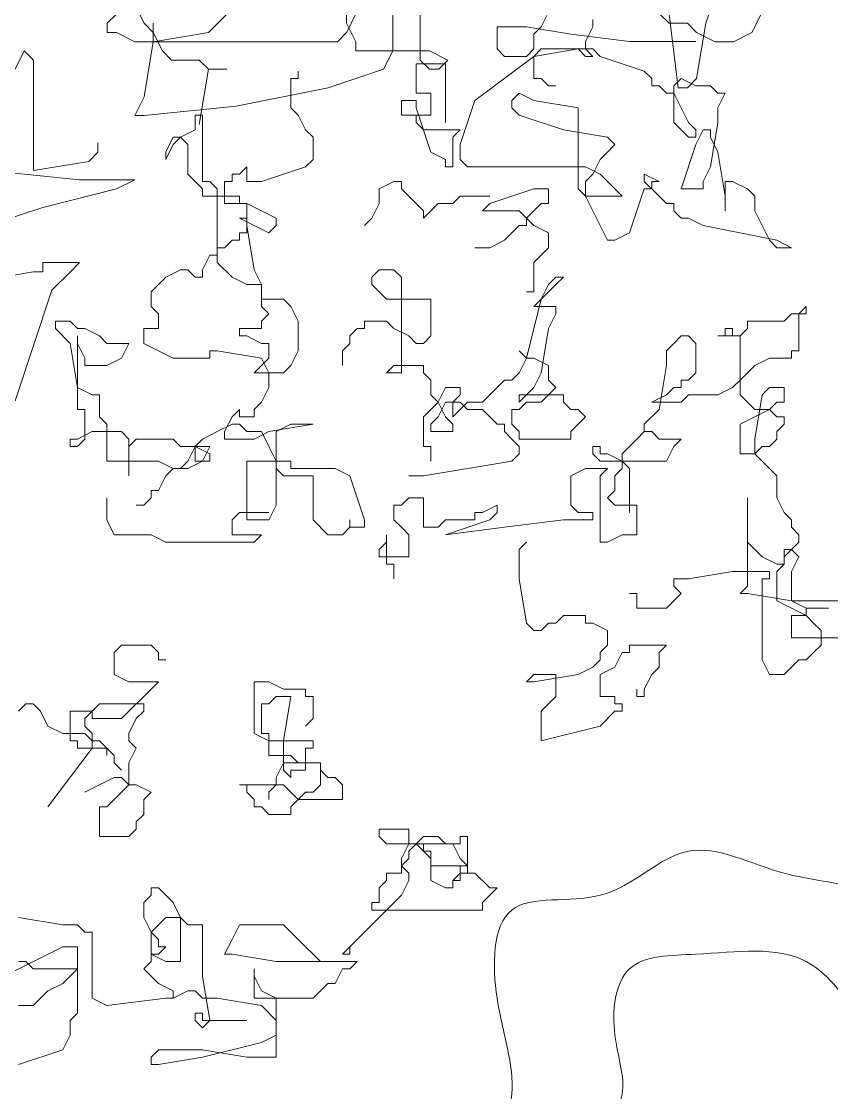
# Model space of a CAD drawing. Extents: x -1568 to -728, y -1287 to -990.
# Drawn here: x -1433.295 to -1431.857, y -1192.522 to -1190.621 of the extents above; entities that cross this region are included whole.
import ezdxf

# ---------------------------------------------------------------- set-up
doc = ezdxf.new("R2010")
doc.units = 0
doc.header["$LTSCALE"] = 5
doc.layers.get('0').update_dxf_attribs({"linetype": 'CONTINUOUS'})

# ---------------------------------------------------------------- blocks, each defined once
blk = doc.blocks.new('tulia')
at = {"color": 3, "lineweight": 0}
for p, q in [((206.8628, 272.0417), (206.8628, 270.9675)), ((204.7129, 271.5046), (204.8323, 271.1466)), ((206.6837, 271.4449), (206.6837, 270.9079)), ((207.1615, 271.1466), (207.1615, 271.2659)), ((208.4753, 271.1466), (208.535, 271.2659)), ((204.5337, 271.0869), (204.474, 271.2062)), ((205.0115, 270.7288), (205.0712, 271.2062)), ((205.1309, 271.2062), (205.0712, 271.1466)), ((205.5655, 271.1708), (205.5655, 271.1231)), ((205.8997, 271.1231), (205.8519, 271.2185)), ((207.1615, 271.0869), (207.1017, 271.2062)), ((207.9378, 271.2062), (207.9976, 271.1466)), ((208.6545, 271.2062), (208.7142, 271.1466)), ((204.6531, 271.0272), (204.5337, 271.0869)), ((204.892, 271.0869), (204.7726, 271.0272)), ((204.8323, 271.1466), (204.892, 270.7885)), ((204.9517, 271.1466), (204.892, 271.0869)), ((205.0712, 271.1466), (204.9517, 271.1466)), ((205.5655, 271.1231), (205.6132, 271.0277)), ((205.7087, 271.0754), (205.9951, 271.1231)), ((205.9474, 271.0754), (205.8997, 271.1231)), ((205.9951, 271.1231), (206.1861, 271.1231)), ((206.1861, 271.1231), (206.1861, 270.98)), ((207.1017, 271.0272), (207.1615, 271.1466)), ((207.2212, 271.0272), (207.1615, 271.0869)), ((207.9976, 271.1466), (208.0573, 271.0869)), ((208.0573, 271.0869), (208.4156, 271.0272)), ((208.4156, 271.0869), (208.3559, 270.9675)), ((208.4156, 271.0869), (208.4753, 271.1466)), ((208.4156, 271.0272), (208.4156, 271.1466)), ((208.4156, 271.1466), (208.4156, 271.0869)), ((208.4156, 271.0272), (208.4156, 271.0869)), ((208.6545, 271.0869), (208.535, 271.0272)), ((208.7142, 271.0869), (208.6545, 271.0869)), ((208.7142, 271.1466), (208.7142, 271.0869)), ((204.7726, 271.0272), (204.6531, 271.0272)), ((204.8971, 271.0277), (205.3268, 271.0277)), ((205.3268, 271.0277), (205.7087, 271.0754)), ((205.6132, 271.0277), (205.6132, 270.98)), ((205.9474, 270.98), (205.9474, 271.0754)), ((207.1017, 270.9675), (207.1017, 271.0272)), ((208.535, 271.0272), (207.2212, 271.0272)), ((208.4753, 270.6691), (208.4156, 271.0272)), ((205.5177, 270.9323), (205.5655, 270.98)), ((205.5655, 270.98), (205.8997, 270.98)), ((205.6132, 270.98), (205.5655, 270.9323)), ((205.6132, 270.9323), (205.661, 270.98)), ((205.661, 270.98), (205.9474, 270.9323)), ((205.8997, 270.98), (205.9474, 270.9323)), ((205.9951, 270.9323), (205.9474, 270.98)), ((206.1861, 270.98), (206.1384, 270.9323)), ((206.5045, 270.9079), (206.624, 270.9675)), ((206.624, 270.9675), (207.1017, 270.9675)), ((206.8628, 270.9675), (206.9226, 270.8482)), ((208.3559, 270.9675), (208.2962, 270.9079)), ((209.192, 270.9079), (209.2517, 270.9675)), ((209.2517, 270.9675), (209.3114, 270.8482)), ((205.2313, 270.8369), (205.5177, 270.9323)), ((205.5655, 270.9323), (205.6132, 270.9323)), ((205.9474, 270.9323), (206.3293, 270.6461)), ((205.9474, 270.9323), (205.9474, 270.7892)), ((206.1384, 270.9323), (205.9951, 270.9323)), ((206.5642, 270.8482), (206.5045, 270.9079)), ((206.5203, 270.503), (206.5203, 270.8846)), ((206.5203, 270.8846), (206.7113, 270.8846)), ((206.6837, 270.9079), (206.624, 270.8482)), ((206.7113, 270.8846), (206.7113, 270.6938)), ((208.117, 270.9079), (208.0573, 270.8482)), ((208.2962, 270.9079), (208.117, 270.9079)), ((209.192, 270.1917), (209.192, 270.9079)), ((205.1835, 270.7892), (205.2313, 270.8369)), ((206.624, 270.8482), (206.5642, 270.8482)), ((206.9226, 270.8482), (207.2809, 270.7288)), ((207.4751, 270.8369), (207.4751, 270.7892)), ((208.0573, 270.8482), (207.9378, 270.8482)), ((207.9378, 270.8482), (208.0573, 270.8482)), ((208.0573, 270.8482), (208.117, 270.4901)), ((204.7539, 270.6938), (204.8016, 270.7415)), ((204.8016, 270.7415), (204.8971, 270.7415)), ((204.892, 270.7885), (204.9517, 270.7288)), ((204.8971, 270.7415), (204.9926, 270.7892)), ((204.9926, 270.7892), (205.0403, 270.7415)), ((205.0403, 270.7415), (205.0403, 270.503)), ((205.0881, 270.6938), (205.1358, 270.7415)), ((205.1358, 270.7415), (205.1835, 270.7415)), ((205.1835, 270.7415), (205.1835, 270.7892)), ((205.8519, 270.7415), (205.8042, 270.7415)), ((205.8997, 270.7892), (205.8519, 270.7415)), ((205.9474, 270.7892), (205.8997, 270.7892)), ((207.4751, 270.7892), (207.5228, 270.7892)), ((207.5228, 270.7892), (207.5228, 270.5984)), ((204.7539, 270.5984), (204.7061, 270.6938)), ((204.7061, 270.6938), (204.7539, 270.6938)), ((204.9517, 270.7288), (205.0115, 270.7288)), ((204.9926, 270.5984), (205.0403, 270.6938)), ((205.0403, 270.6938), (205.0881, 270.6938)), ((205.9474, 270.6461), (206.0429, 270.6938)), ((206.0429, 270.6938), (206.0906, 270.6461)), ((206.7113, 270.6938), (206.6158, 270.6938)), ((206.6158, 270.6938), (206.6158, 270.5507)), ((207.2809, 270.7288), (207.8781, 270.6095)), ((208.535, 270.5498), (208.4753, 270.6691)), ((204.7539, 270.503), (204.7539, 270.5984)), ((204.9448, 270.503), (204.9926, 270.5984)), ((205.661, 270.5984), (205.9474, 270.6461)), ((205.661, 270.0736), (205.661, 270.5984)), ((206.0906, 270.5984), (206.0429, 270.5507)), ((206.0906, 270.6461), (206.0906, 270.5984)), ((206.3293, 270.6461), (206.4248, 270.3598)), ((206.6158, 270.3121), (206.7113, 270.5984)), ((206.7113, 270.5984), (206.7113, 270.6461)), ((206.7113, 270.6461), (206.8067, 270.6461)), ((206.8067, 270.6461), (206.8067, 270.5507)), ((207.5228, 270.5984), (207.4751, 270.5507)), ((207.8781, 270.6095), (208.4753, 270.5498)), ((206.0429, 270.5507), (205.7564, 270.4553)), ((206.6158, 270.5507), (206.7113, 270.5507)), ((206.7113, 270.5507), (206.7113, 270.503)), ((206.8067, 270.5507), (206.7113, 270.5507)), ((206.7113, 270.5507), (206.7113, 270.503)), ((207.4751, 270.5507), (207.4274, 270.4553)), ((208.0957, 270.5507), (208.0957, 270.1213)), ((208.1435, 270.5507), (208.0957, 270.5507)), ((208.1435, 270.4553), (208.1435, 270.5507)), ((208.4753, 270.5498), (208.535, 270.5498)), ((204.8016, 270.2167), (204.7539, 270.503)), ((204.8971, 270.4553), (204.9448, 270.503)), ((205.0403, 270.503), (204.9448, 270.4076)), ((206.7113, 270.503), (206.6635, 270.4553)), ((206.7113, 270.503), (206.6635, 270.4553)), ((204.7539, 270.3121), (204.8016, 270.4076)), ((204.8016, 270.4076), (204.8016, 270.4553)), ((204.8016, 270.4553), (204.8494, 270.4553)), ((204.8494, 270.4553), (204.8971, 270.3598)), ((204.8971, 270.4076), (204.8971, 270.4553)), ((204.9448, 270.4076), (204.8971, 270.4076)), ((205.47, 270.4076), (205.4222, 270.3598)), ((205.7564, 270.4553), (205.47, 270.4076)), ((206.6635, 270.4553), (206.4248, 270.4553)), ((206.4248, 270.4553), (206.4725, 270.4076)), ((206.4725, 270.4076), (206.4725, 270.2167)), ((206.6635, 270.4553), (206.568, 270.4553)), ((207.4274, 270.4553), (207.3796, 270.4076)), ((207.3796, 270.4076), (207.3796, 270.2644)), ((208.239, 270.4076), (208.1435, 270.4553)), ((208.1912, 270.3598), (208.239, 270.4076)), ((208.239, 270.4076), (208.2867, 270.4076)), ((208.2867, 270.3598), (208.239, 270.4076)), ((208.2867, 270.4076), (208.3344, 270.3121)), ((204.8971, 270.3598), (204.9926, 270.0736)), ((205.4222, 270.3598), (205.47, 270.3121)), ((206.4248, 270.3598), (206.4248, 270.2644)), ((208.1912, 270.169), (208.1912, 270.3598)), ((208.3344, 270.2644), (208.2867, 270.3598)), ((208.7739, 270.3708), (208.7739, 270.3111)), ((204.7061, 270.0259), (204.7539, 270.3121)), ((205.47, 270.3121), (205.5177, 270.2644)), ((205.5177, 270.2644), (205.5655, 270.169)), ((206.4248, 270.2644), (206.3771, 270.2167)), ((206.5203, 270.2644), (206.6158, 270.3121)), ((206.5203, 270.2167), (206.5203, 270.2644)), ((207.3796, 270.2644), (207.4274, 270.2167)), ((208.3344, 270.3121), (208.3344, 270.2644)), ((208.7739, 270.3111), (208.8337, 270.2514)), ((208.8337, 270.2514), (209.192, 270.1917)), ((204.8494, 270.1213), (204.8016, 270.2167)), ((205.6132, 270.2167), (205.5177, 270.169)), ((206.3771, 270.2167), (205.6132, 270.2167)), ((206.4725, 270.2167), (206.5203, 270.2167)), ((207.4274, 270.2167), (207.7138, 270.1213)), ((207.8093, 270.1213), (207.8093, 270.2167)), ((207.8093, 270.2167), (207.857, 270.169)), ((209.4906, 270.1917), (208.8934, 270.1321)), ((204.5629, 270.0736), (204.6584, 270.1213)), ((204.6584, 270.1213), (204.7061, 270.1213)), ((204.7061, 270.1213), (204.7061, 269.9305)), ((204.8494, 270.0736), (204.8494, 270.1213)), ((205.1358, 270.1213), (205.2313, 270.169)), ((205.1835, 270.1213), (205.1358, 270.1213)), ((205.2313, 270.1213), (205.1358, 270.0259)), ((205.1835, 270.0736), (205.1835, 270.1213)), ((205.2313, 270.169), (205.2313, 270.1213)), ((205.5177, 270.169), (205.4222, 270.0736)), ((205.5655, 270.169), (205.6132, 270.1213)), ((205.6132, 270.1213), (205.6132, 270.0259)), ((206.8545, 270.1213), (206.8067, 270.1213)), ((206.8067, 270.1213), (206.8067, 270.0736)), ((206.95, 270.0736), (206.8545, 270.1213)), ((207.7138, 270.1213), (207.8093, 270.1213)), ((207.857, 270.169), (207.9048, 270.169)), ((207.9048, 270.169), (207.9048, 270.1213)), ((207.9048, 270.1213), (207.9525, 270.1213)), ((207.9525, 270.1213), (207.9525, 269.9782)), ((208.048, 270.1213), (208.0003, 270.0736)), ((208.0957, 270.1213), (208.048, 270.1213)), ((208.0957, 270.0736), (208.1435, 270.1213)), ((208.1435, 270.1213), (208.1912, 270.169)), ((208.8934, 270.1321), (208.535, 270.1321)), ((208.535, 270.1321), (208.6545, 270.0724)), ((204.5152, 270.0259), (204.5629, 270.0736)), ((204.9926, 270.0736), (204.8494, 270.0736)), ((205.2313, 270.0736), (205.1835, 270.0736)), ((205.3268, 269.7874), (205.2313, 270.0736)), ((205.4222, 270.0736), (205.3745, 270.0259)), ((205.6132, 270.0259), (205.661, 270.0736)), ((205.8519, 270.0736), (205.9474, 270.0736)), ((205.8519, 269.9782), (205.8519, 270.0736)), ((205.9474, 270.0736), (206.2338, 269.9782)), ((206.8067, 270.0736), (206.759, 270.0259)), ((206.95, 269.9782), (206.95, 270.0736)), ((208.0003, 270.0736), (208.0003, 269.6443)), ((208.0957, 270.0259), (208.0957, 270.0736)), ((208.6545, 270.0724), (209.1323, 269.953)), ((204.5152, 269.9305), (204.5152, 270.0259)), ((204.7061, 269.9305), (204.7061, 270.0259)), ((205.0881, 269.9782), (205.0403, 269.9782)), ((205.0403, 269.9782), (205.0403, 269.9305)), ((205.1358, 270.0259), (205.0881, 269.9782)), ((205.3745, 270.0259), (205.6132, 270.0259)), ((205.6132, 270.0259), (205.5655, 269.9305)), ((205.8997, 269.9782), (205.8519, 269.9782)), ((205.9951, 269.8828), (205.8997, 269.9782)), ((206.4248, 270.0259), (206.2338, 270.0259)), ((206.2338, 269.9782), (206.2816, 269.9305)), ((206.4725, 269.9782), (206.4248, 270.0259)), ((206.568, 269.9782), (206.4725, 269.9782)), ((206.6158, 269.9305), (206.568, 269.9782)), ((206.7113, 269.9782), (206.6635, 269.9305)), ((206.759, 270.0259), (206.7113, 269.9782)), ((206.9977, 269.8828), (206.95, 269.9782)), ((207.7138, 269.9305), (207.8093, 269.9782)), ((207.9525, 269.9782), (207.8093, 269.9782)), ((207.8093, 269.9782), (207.8093, 269.7874)), ((207.8093, 269.9782), (207.857, 269.9782)), ((207.857, 269.9782), (207.857, 270.0259)), ((207.857, 270.0259), (208.0957, 270.0259)), ((204.4197, 269.7397), (204.5152, 269.9305)), ((205.0403, 269.9305), (204.9926, 269.8828)), ((205.5655, 269.9305), (205.47, 269.7397)), ((206.0429, 269.9305), (205.9951, 269.8828)), ((206.2816, 269.9305), (206.0429, 269.9305)), ((206.6635, 269.8828), (206.6158, 269.9305)), ((206.6635, 269.9305), (206.6635, 269.8828)), ((207.6183, 269.8828), (207.7138, 269.9305)), ((209.1323, 269.953), (209.4906, 269.8337)), ((204.8494, 269.8351), (204.372, 269.7397)), ((204.9448, 269.8828), (204.8494, 269.8351)), ((204.9926, 269.8828), (204.9448, 269.8828)), ((205.9474, 269.8351), (205.8519, 269.7874)), ((205.9951, 269.8828), (205.9474, 269.8351)), ((205.9951, 269.8351), (205.9951, 269.8828)), ((206.0429, 269.8351), (205.9951, 269.8351)), ((206.1384, 269.7397), (206.0429, 269.8351)), ((207.0454, 269.8351), (206.9977, 269.8828)), ((207.6183, 269.8351), (207.6183, 269.8828)), ((207.6661, 269.7874), (207.6183, 269.8351)), ((207.857, 269.8828), (207.6661, 269.7874)), ((207.7615, 269.5489), (207.8093, 269.8351)), ((207.8093, 269.8351), (207.8093, 269.8828)), ((207.8093, 269.8828), (207.857, 269.8828)), ((205.4222, 269.7397), (205.3268, 269.7874)), ((205.8519, 269.7874), (205.8519, 269.692)), ((207.8093, 269.7874), (207.857, 269.7874)), ((207.857, 269.7874), (207.857, 269.7397)), ((204.372, 269.7397), (204.2765, 269.692)), ((204.372, 269.692), (204.4197, 269.7397)), ((205.47, 269.7397), (205.4222, 269.7397)), ((206.2338, 269.692), (206.1384, 269.7397)), ((207.857, 269.7397), (207.9048, 269.7397)), ((207.9048, 269.7397), (207.9525, 269.692)), ((208.0003, 269.692), (208.0003, 269.7397)), ((208.0003, 269.7397), (208.0003, 269.5966)), ((204.2765, 269.692), (204.372, 269.692)), ((205.8519, 269.692), (205.8997, 269.6443)), ((205.8997, 269.6443), (205.9474, 269.5966)), ((206.3293, 269.692), (206.2338, 269.692)), ((207.9525, 269.692), (208.0003, 269.692)), ((208.0003, 269.6443), (208.048, 269.6443)), ((208.048, 269.6443), (208.0957, 269.5489)), ((205.9474, 269.5966), (205.9474, 269.4057)), ((208.0003, 269.5966), (207.9048, 269.5012)), ((209.1323, 269.595), (208.8934, 269.595)), ((208.8934, 269.595), (208.9531, 269.5353)), ((209.1323, 269.5353), (209.1323, 269.595)), ((205.8042, 269.4535), (205.7564, 269.5012)), ((205.7564, 269.5012), (205.8042, 269.5012)), ((205.8042, 269.5012), (205.8519, 269.4535)), ((206.8067, 269.5012), (206.8545, 269.5489)), ((206.8067, 268.881), (206.8067, 269.5012)), ((206.8545, 269.5489), (206.95, 269.5489)), ((206.95, 269.5489), (206.9977, 269.5012)), ((206.9977, 269.5012), (206.9977, 269.4535)), ((207.7138, 269.4535), (207.7615, 269.5489)), ((207.9048, 269.5012), (207.8093, 269.4535)), ((208.0957, 269.5489), (208.0957, 269.5012)), ((208.0957, 269.5012), (208.1435, 269.5012)), ((208.1435, 269.5012), (208.1912, 269.5489)), ((208.1912, 269.5489), (208.239, 269.5489)), ((208.239, 269.5489), (208.3344, 269.5012)), ((208.3344, 269.5012), (208.3822, 269.4535)), ((208.9531, 269.5353), (209.0725, 269.4159)), ((209.192, 269.5353), (209.1323, 269.5353)), ((209.5503, 269.4756), (209.192, 269.5353)), ((205.8997, 269.358), (205.8042, 269.4535)), ((205.8519, 269.4535), (205.8997, 269.358)), ((206.9977, 269.4535), (206.9022, 269.358)), ((207.8093, 269.4535), (207.7138, 269.4535)), ((207.7138, 269.4535), (207.7138, 269.3103)), ((207.7138, 269.358), (207.7138, 269.4535)), ((208.3822, 269.4535), (208.4299, 269.4057)), ((209.0725, 269.4159), (209.192, 269.0579)), ((205.9474, 269.3103), (205.8997, 269.358)), ((205.8997, 269.358), (205.9951, 268.9764)), ((205.9474, 269.4057), (205.9951, 269.4057)), ((206.9022, 269.358), (206.6158, 269.358)), ((206.6158, 269.358), (206.6158, 269.1195)), ((207.5228, 269.3103), (207.5706, 269.358)), ((207.5706, 269.358), (207.7138, 269.358)), ((208.4299, 269.4057), (208.4299, 269.3103)), ((204.181, 269.2626), (204.181, 269.3103)), ((204.181, 269.3103), (204.2287, 269.2626)), ((205.8042, 269.3103), (205.9474, 269.3103)), ((205.8042, 269.2626), (205.8042, 269.3103)), ((207.4751, 269.2149), (207.5228, 269.3103)), ((207.7138, 269.3103), (207.6661, 269.2626)), ((208.4299, 269.3103), (208.3822, 269.2626)), ((204.2765, 269.2626), (204.181, 269.2626)), ((204.2287, 269.2626), (204.2287, 269.0241)), ((204.3242, 269.2149), (204.2765, 269.2626)), ((204.5629, 269.2149), (204.3242, 269.2149)), ((204.5629, 269.1672), (204.5629, 269.2149)), ((205.8519, 269.1672), (205.8042, 269.2626)), ((206.8545, 269.1672), (206.9022, 269.2149)), ((206.9022, 269.2149), (207.0454, 269.2149)), ((207.0454, 269.2149), (207.0454, 269.1672)), ((207.4751, 269.0241), (207.4751, 269.2149)), ((207.6661, 269.2626), (207.7138, 269.2149)), ((207.7138, 269.2149), (207.7138, 269.1672)), ((208.3822, 269.2626), (208.3822, 269.1672)), ((208.9073, 269.1672), (208.9551, 269.2149)), ((208.9551, 269.2149), (209.0505, 269.2149)), ((209.0505, 269.2149), (209.0505, 269.1672)), ((204.6107, 269.1195), (204.5629, 269.1672)), ((204.6584, 269.1195), (204.6584, 269.1672)), ((204.6584, 269.1672), (204.7061, 269.1672)), ((204.7061, 269.1672), (204.7061, 269.1195)), ((205.8997, 268.881), (205.8519, 269.1672)), ((206.759, 269.1195), (206.8545, 269.1672)), ((207.0454, 269.1672), (207.0932, 269.1672)), ((207.0932, 269.1672), (207.1409, 269.1195)), ((207.7138, 269.1672), (207.857, 269.1672)), ((207.857, 269.1672), (207.857, 269.1195)), ((208.3822, 269.1672), (208.4777, 269.1672)), ((208.4777, 269.1672), (208.4777, 269.0718)), ((208.7641, 269.1195), (208.8596, 269.1672)), ((208.8596, 269.1672), (208.9073, 269.1672)), ((209.0505, 269.1672), (208.9551, 269.0718)), ((204.6107, 268.8333), (204.6107, 269.1195)), ((204.6107, 269.1195), (204.6584, 269.1195)), ((204.7539, 269.1195), (204.6107, 269.1195)), ((204.7061, 269.1195), (204.7539, 269.1195)), ((204.9448, 269.1195), (204.8971, 269.0718)), ((204.8971, 269.0718), (204.8971, 268.881)), ((204.9926, 269.1195), (204.9448, 269.1195)), ((205.0403, 269.0718), (204.9926, 269.1195)), ((205.0881, 269.0241), (205.0403, 269.0718)), ((206.6158, 269.1195), (206.6635, 269.0718)), ((206.6635, 269.0718), (206.7113, 269.0718)), ((206.7113, 269.0718), (206.759, 269.1195)), ((207.1409, 269.1195), (207.1409, 269.0718)), ((207.1409, 269.0718), (207.1887, 269.0241)), ((207.7138, 269.0718), (207.6661, 269.0718)), ((207.6661, 269.0718), (207.6661, 268.9764)), ((207.8093, 269.1195), (207.7138, 269.0718)), ((207.857, 269.1195), (207.8093, 269.1195)), ((208.4777, 269.0718), (208.3822, 269.0241)), ((208.6209, 268.9764), (208.5731, 269.0718)), ((208.5731, 269.0718), (208.7164, 269.0718)), ((208.7164, 269.0718), (208.7641, 269.1195)), ((208.9073, 269.0718), (208.8596, 268.9764)), ((208.9073, 268.6425), (208.9073, 269.1195)), ((208.9073, 269.1195), (208.9073, 269.0718)), ((208.9551, 269.0718), (208.9073, 268.7856)), ((204.2287, 269.0241), (204.2765, 269.0241)), ((204.2765, 269.0241), (204.2765, 268.9764)), ((205.0881, 268.9287), (205.0881, 269.0241)), ((206.0429, 269.0241), (205.9951, 268.9764)), ((207.1887, 269.0241), (207.1887, 268.9287)), ((207.5228, 268.9287), (207.4751, 269.0241)), ((208.0003, 269.0241), (207.7138, 268.9764)), ((208.048, 269.0241), (208.0003, 269.0241)), ((208.048, 268.9764), (208.048, 269.0241)), ((208.3822, 269.0241), (208.2867, 268.9764)), ((209.192, 269.0579), (209.3114, 268.6998)), ((204.2765, 268.9764), (204.4197, 268.9764)), ((204.4197, 268.9764), (204.5152, 268.9287)), ((205.9474, 268.9764), (205.8519, 268.9287)), ((205.9951, 268.9764), (205.9474, 268.9764)), ((205.9951, 268.9764), (206.0429, 268.881)), ((207.6661, 268.9764), (207.7138, 268.9287)), ((207.7138, 268.9764), (207.6661, 268.881)), ((208.2867, 268.9764), (208.048, 268.9764)), ((208.7164, 268.9287), (208.6209, 268.9764)), ((208.8596, 268.9764), (208.8596, 268.9287)), ((204.5152, 268.9287), (204.5629, 268.881)), ((204.5629, 268.881), (204.6107, 268.8333)), ((204.8971, 268.881), (204.9448, 268.8333)), ((205.1358, 268.6425), (205.0881, 268.9287)), ((205.8519, 268.9287), (205.8519, 268.8333)), ((205.9474, 268.7856), (205.8997, 268.881)), ((206.0429, 268.881), (206.0906, 268.8333)), ((206.6158, 268.8333), (206.6635, 268.881)), ((206.6635, 268.881), (206.6635, 268.9287)), ((206.6635, 268.9287), (206.8545, 268.9287)), ((206.9022, 268.881), (206.8067, 268.881)), ((206.8545, 268.9287), (206.9022, 268.881)), ((207.5706, 268.881), (207.5228, 268.9287)), ((207.7615, 268.881), (207.5706, 268.881)), ((207.6661, 268.881), (207.6183, 268.881)), ((207.6183, 268.881), (207.6661, 268.881)), ((207.6661, 268.881), (207.6661, 268.7856)), ((207.7138, 268.9287), (207.7615, 268.881)), ((208.8596, 268.9287), (208.7164, 268.9287)), ((204.6584, 268.7856), (204.6107, 268.8333)), ((204.6107, 268.8333), (204.6107, 268.7379)), ((204.9448, 268.8333), (204.9926, 268.8333)), ((204.9926, 268.8333), (204.9926, 268.7856)), ((205.8519, 268.8333), (205.8042, 268.7856)), ((206.0906, 268.8333), (206.1384, 268.8333)), ((206.1384, 268.8333), (206.1861, 268.7856)), ((206.6158, 268.7379), (206.6158, 268.8333)), ((204.3242, 268.6902), (204.3242, 268.7856)), ((204.3242, 268.7856), (204.4197, 268.7856)), ((204.4197, 268.7856), (204.4674, 268.7379)), ((204.4674, 268.7379), (204.5152, 268.4517)), ((204.6107, 268.7379), (204.5629, 268.6902)), ((204.7539, 268.7379), (204.6584, 268.7856)), ((204.9448, 268.7379), (204.7539, 268.7379)), ((204.9926, 268.6902), (204.9448, 268.7379)), ((204.9926, 268.7856), (205.0403, 268.7856)), ((205.0403, 268.7856), (205.0881, 268.7379)), ((205.0881, 268.7379), (205.1835, 268.6902)), ((205.7564, 268.7379), (205.9951, 268.7379)), ((205.7564, 268.6902), (205.7564, 268.7379)), ((205.8042, 268.7856), (205.8519, 268.7379)), ((205.8519, 268.7379), (205.8997, 268.6902)), ((205.9951, 268.7379), (205.9474, 268.7856)), ((205.9951, 268.7379), (206.0429, 268.6902)), ((206.0429, 268.7379), (205.9951, 268.7379)), ((206.0429, 268.6902), (206.0429, 268.7379)), ((206.1861, 268.7856), (206.2338, 268.7379)), ((206.2338, 268.7379), (206.2816, 268.6902)), ((206.4248, 268.7379), (206.4248, 268.7856)), ((206.4248, 268.7856), (206.5203, 268.7856)), ((206.4725, 268.6902), (206.4248, 268.7379)), ((206.5203, 268.7856), (206.568, 268.6902)), ((206.568, 268.6902), (206.6158, 268.7379)), ((207.6661, 268.7856), (207.7138, 268.6902)), ((208.8118, 268.7379), (208.7641, 268.7379)), ((208.7641, 268.7379), (208.7641, 268.5948)), ((208.9073, 268.7856), (208.8118, 268.7379)), ((204.372, 268.6902), (204.3242, 268.6902)), ((204.4197, 268.6425), (204.372, 268.6902)), ((204.5629, 268.6902), (204.5152, 268.6425)), ((205.1835, 268.6902), (204.9926, 268.6902)), ((205.7087, 268.6425), (205.7564, 268.6902)), ((205.8997, 268.6902), (205.9951, 268.6902)), ((205.9951, 268.6902), (206.0429, 268.6425)), ((206.2816, 268.6902), (206.3771, 268.6902)), ((206.3771, 268.6425), (206.4248, 268.6902)), ((206.3771, 268.6902), (206.4725, 268.5948)), ((206.4248, 268.6902), (206.5203, 268.6902)), ((206.4725, 268.5948), (206.4725, 268.6902)), ((206.5203, 268.6902), (206.568, 268.5948)), ((206.5203, 268.5948), (206.568, 268.6902)), ((206.568, 268.6902), (206.6158, 268.6425)), ((207.7138, 268.6902), (207.7615, 268.6425)), ((204.372, 268.5948), (204.3242, 268.5948)), ((204.3242, 268.5948), (204.3242, 268.5471)), ((204.4197, 268.6425), (204.372, 268.5948)), ((204.5152, 268.6425), (204.4197, 268.6425)), ((204.5152, 268.5948), (204.4197, 268.6425)), ((204.6107, 268.5471), (204.5152, 268.5948)), ((205.2313, 268.5471), (205.1358, 268.6425)), ((205.6132, 268.5948), (205.661, 268.6425)), ((205.7087, 268.4994), (205.6132, 268.5948)), ((205.661, 268.6425), (205.7087, 268.6425)), ((206.0429, 268.6425), (206.0906, 268.6425)), ((206.0906, 268.6425), (206.0906, 268.5471)), ((206.1861, 268.5471), (206.2338, 268.5948)), ((206.2338, 268.5948), (206.2816, 268.6425)), ((206.2816, 268.6425), (206.3771, 268.6425)), ((206.4725, 268.5471), (206.5203, 268.5948)), ((206.568, 268.5948), (206.6158, 268.5471)), ((206.6158, 268.6425), (206.6635, 268.5948)), ((206.6635, 268.5948), (206.6635, 268.4039)), ((207.7615, 268.6425), (207.7615, 268.5948)), ((207.7615, 268.5948), (207.857, 268.5948)), ((207.857, 268.5948), (207.857, 268.6425)), ((207.857, 268.6425), (207.9048, 268.5948)), ((207.9048, 268.5948), (207.9525, 268.4994)), ((208.7641, 268.5948), (208.7164, 268.5471)), ((208.8596, 268.4517), (208.8596, 268.6425)), ((208.8596, 268.6425), (208.9073, 268.6425)), ((204.3242, 268.5471), (204.372, 268.4994)), ((204.6107, 268.3562), (204.6107, 268.5471)), ((205.2313, 268.5471), (205.2313, 268.4994)), ((205.2313, 268.4994), (205.2313, 268.5471)), ((206.0906, 268.5471), (206.0429, 268.4994)), ((206.1384, 268.4994), (206.1384, 268.5471)), ((206.1384, 268.5471), (206.1861, 268.5471)), ((206.4725, 268.4994), (206.4725, 268.5471)), ((206.6158, 268.5471), (206.6158, 268.4994)), ((207.6661, 268.4994), (207.3796, 268.5471)), ((207.3796, 268.5471), (207.5228, 268.5471)), ((207.5228, 268.5471), (207.6183, 268.4994)), ((207.8093, 268.4994), (207.857, 268.5471)), ((207.857, 268.5471), (207.9048, 268.5471)), ((207.9048, 268.5471), (208.0003, 268.4994)), ((208.7164, 268.5471), (208.7164, 268.3085)), ((204.372, 268.4994), (204.372, 268.4517)), ((204.372, 268.4517), (204.4197, 268.4039)), ((204.5152, 268.4517), (204.5152, 268.3562)), ((205.0403, 268.4039), (204.9926, 268.4517)), ((204.9926, 268.4517), (205.1358, 268.4517)), ((205.1358, 268.4517), (205.1835, 268.4994)), ((205.1835, 268.4994), (205.2313, 268.4994)), ((205.2313, 268.4994), (205.279, 268.4517)), ((205.279, 268.4517), (205.3268, 268.4039)), ((205.7087, 268.4517), (205.7087, 268.4994)), ((206.0429, 268.4517), (205.7087, 268.4517)), ((206.0429, 268.4994), (206.0429, 268.4517)), ((206.0429, 268.4039), (206.0906, 268.4517)), ((206.0906, 268.4517), (206.1384, 268.4994)), ((206.6158, 268.4994), (206.4725, 268.4994)), ((207.6183, 268.4994), (207.6183, 268.2608)), ((207.7615, 268.4517), (207.6661, 268.4994)), ((207.6661, 268.4039), (207.7138, 268.4994)), ((207.7138, 268.4994), (207.8093, 268.4994)), ((207.9525, 268.4517), (207.7615, 268.4517)), ((207.9525, 268.4994), (207.9525, 268.4517)), ((208.0003, 268.4994), (208.0957, 268.4517)), ((208.0957, 268.4517), (208.1435, 268.4039)), ((208.239, 268.4039), (208.2867, 268.4517)), ((208.2867, 268.4517), (208.5254, 268.4517)), ((208.5254, 268.4517), (208.5731, 268.4039)), ((208.5731, 268.4517), (208.6209, 268.4994)), ((208.5731, 268.2131), (208.5731, 268.4517)), ((208.6209, 268.4994), (208.8118, 268.4994)), ((208.8118, 268.4994), (208.9073, 268.4517)), ((208.9073, 268.4039), (208.8596, 268.4517)), ((208.9073, 268.4517), (208.9551, 268.4517)), ((208.9551, 268.4517), (208.9551, 268.4039)), ((204.4197, 268.4039), (204.4674, 268.4039)), ((204.4674, 268.4039), (204.5152, 268.3562)), ((205.0881, 268.3085), (205.0403, 268.4039)), ((205.3268, 268.4039), (205.3745, 268.3562)), ((205.5177, 268.3562), (205.5177, 268.4039)), ((205.5177, 268.4039), (205.5655, 268.4039)), ((205.5655, 268.4039), (205.5655, 268.3562)), ((206.0429, 268.3562), (206.0429, 268.4039)), ((206.6635, 268.4039), (206.6158, 268.4039)), ((206.6158, 268.4039), (206.6158, 268.3085)), ((207.6183, 268.3085), (207.6661, 268.4039)), ((208.048, 268.3562), (208.1435, 268.4039)), ((208.0957, 268.3085), (208.048, 268.4039)), ((208.048, 268.4039), (208.1435, 268.4039)), ((208.1435, 268.4039), (208.1435, 268.3085)), ((208.1435, 268.4039), (208.239, 268.4039)), ((208.1435, 268.4039), (208.1912, 268.3085)), ((208.5731, 268.4039), (208.5731, 268.2131)), ((208.9551, 268.4039), (208.9073, 268.4039)), ((204.5152, 268.3562), (204.4197, 268.2608)), ((204.5152, 268.3562), (204.6107, 268.3562)), ((205.5177, 268.3085), (205.0881, 268.3085)), ((205.3268, 268.2608), (205.3745, 268.3085)), ((205.3745, 268.3085), (205.47, 268.3562)), ((205.3745, 268.3562), (205.3745, 268.2608)), ((205.47, 268.3562), (205.5177, 268.3562)), ((205.5655, 268.3562), (205.5177, 268.3085)), ((206.0906, 268.3085), (206.0429, 268.3562)), ((206.6635, 268.2131), (206.0906, 268.3085)), ((207.5228, 268.2608), (207.5228, 268.3085)), ((207.5228, 268.3085), (207.8093, 268.3085)), ((207.6183, 268.0223), (207.6183, 268.3085)), ((207.8093, 268.3085), (207.8093, 267.9269)), ((208.048, 268.3085), (208.048, 268.3562)), ((208.1435, 268.3085), (208.048, 268.3085)), ((208.1912, 268.2608), (208.0957, 268.3085)), ((208.1912, 268.3085), (208.239, 268.2608)), ((208.3822, 268.3085), (208.2867, 268.2608)), ((208.7164, 268.3085), (208.3822, 268.3085)), ((204.4197, 268.2608), (204.372, 268.2131)), ((205.3268, 267.9746), (205.3268, 268.2608)), ((205.3745, 268.2608), (205.4222, 268.2131)), ((205.5177, 268.2131), (205.47, 268.2608)), ((205.47, 268.2608), (205.6132, 268.2608)), ((205.6132, 268.2608), (205.7087, 268.2131)), ((207.1409, 268.2131), (207.2364, 268.2608)), ((207.2364, 268.2608), (207.5228, 268.2608)), ((207.6183, 268.2608), (207.5706, 268.2131)), ((208.2867, 268.2608), (208.1912, 268.2608)), ((208.239, 268.2608), (208.2867, 268.2608)), ((208.2867, 268.2608), (208.3344, 268.2131)), ((204.372, 268.2131), (204.372, 268.07)), ((205.4222, 268.2131), (205.4222, 268.1177)), ((205.5177, 267.7838), (205.5177, 268.2131)), ((205.7087, 268.2131), (205.7087, 268.0223)), ((206.759, 268.2131), (206.6635, 268.2131)), ((207.0454, 267.9269), (207.1409, 268.2131)), ((207.5706, 268.2131), (207.3796, 268.2131)), ((207.3796, 268.2131), (207.3796, 267.9269)), ((208.3344, 268.2131), (208.3822, 268.1177)), ((205.4222, 268.1177), (205.47, 268.07)), ((208.3822, 268.1177), (208.4299, 268.1177)), ((208.4299, 268.1177), (208.4299, 268.07)), ((204.372, 268.07), (204.3242, 267.9746)), ((204.5629, 267.7838), (204.5629, 268.07)), ((204.5629, 268.07), (204.5629, 267.4976)), ((205.47, 268.07), (205.4222, 268.0223)), ((206.6635, 267.8792), (206.6635, 268.07)), ((206.6635, 268.07), (206.759, 268.07)), ((206.759, 268.07), (206.8067, 268.0223)), ((208.4299, 268.07), (208.4777, 268.0223)), ((208.7164, 267.9269), (208.7164, 268.07)), ((204.3242, 267.9746), (204.2765, 267.9269)), ((205.4222, 268.0223), (205.279, 268.0223)), ((205.279, 268.0223), (205.279, 267.8315)), ((205.661, 267.9746), (205.5655, 267.9746)), ((205.5655, 267.9746), (205.5655, 267.9269)), ((205.7087, 268.0223), (205.661, 267.9746)), ((206.1861, 267.9746), (206.1861, 268.0223)), ((206.1861, 268.0223), (206.2816, 267.9746)), ((206.2338, 267.9269), (206.1861, 267.9746)), ((206.2816, 267.9746), (206.3293, 267.9746)), ((206.3293, 267.9746), (206.3293, 267.9269)), ((206.8067, 268.0223), (206.8545, 268.0223)), ((206.8545, 268.0223), (206.8545, 267.9269)), ((207.6661, 267.9269), (207.6183, 268.0223)), ((207.6661, 267.9746), (207.857, 267.9746)), ((207.857, 267.9746), (207.9048, 267.9269)), ((208.4777, 268.0223), (208.5254, 268.0223)), ((204.2765, 267.9269), (204.2765, 267.8792)), ((205.5655, 267.9269), (205.7564, 267.9269)), ((205.7564, 267.9269), (206.1384, 267.8792)), ((206.5203, 267.8315), (206.2338, 267.9269)), ((206.3293, 267.9269), (206.5203, 267.9269)), ((206.5203, 267.9269), (206.568, 267.8792)), ((206.8545, 267.9269), (206.8067, 267.8792)), ((207.0454, 267.8792), (207.0454, 267.9269)), ((207.1409, 267.8792), (207.1409, 267.9269)), ((207.1409, 267.9269), (207.1409, 267.8792)), ((207.3796, 267.9269), (207.2841, 267.8315)), ((207.8093, 267.9269), (207.6661, 267.9269)), ((207.9048, 267.9269), (207.9048, 267.8315)), ((208.6686, 267.8315), (208.7164, 267.9269)), ((204.2765, 267.8792), (204.2287, 267.8315)), ((204.2287, 267.8315), (204.2287, 267.7838)), ((205.279, 267.8315), (205.3745, 267.8315)), ((205.3745, 267.8315), (205.47, 267.7838)), ((206.1384, 267.8792), (206.5203, 267.8315)), ((206.568, 267.8792), (206.6635, 267.8792)), ((206.8067, 267.8792), (206.759, 267.8315)), ((206.759, 267.8315), (206.759, 267.6884)), ((206.9022, 267.6884), (206.9022, 267.8315)), ((206.9022, 267.8315), (206.9022, 267.7838)), ((207.1409, 267.8792), (207.0454, 267.8792)), ((207.1887, 267.8315), (207.1409, 267.8792)), ((207.2841, 267.8315), (207.1887, 267.8315)), ((207.9048, 267.8315), (207.7138, 267.8315)), ((207.7138, 267.8315), (207.7615, 267.7838)), ((208.3344, 267.7838), (208.4299, 267.8315)), ((208.4299, 267.8315), (208.6686, 267.8315)), ((204.2287, 267.7838), (204.2765, 267.7361)), ((204.4674, 267.6884), (204.5629, 267.7838)), ((205.47, 267.7838), (205.5177, 267.7838)), ((206.0429, 267.7361), (205.9951, 267.7838)), ((206.9022, 267.7838), (206.95, 267.7361)), ((207.7615, 267.7838), (208.3344, 267.7838)), ((204.2287, 267.6884), (204.2765, 267.7361)), ((204.2765, 267.593), (204.2287, 267.6884)), ((204.2765, 267.7361), (204.3242, 267.6884)), ((204.2765, 267.7361), (204.3242, 267.7361)), ((204.3242, 267.7361), (204.3242, 267.6407)), ((204.3242, 267.6884), (204.3242, 267.6407)), ((204.372, 267.6407), (204.4674, 267.6884)), ((206.0429, 267.5453), (206.0429, 267.7361)), ((206.759, 267.6884), (206.9022, 267.6884)), ((206.95, 267.6884), (206.9022, 267.6884)), ((206.9022, 267.6884), (206.9022, 267.6407)), ((206.95, 267.7361), (206.95, 267.6884)), ((204.3242, 267.6407), (204.372, 267.6407)), ((204.3242, 267.6407), (204.372, 267.593)), ((206.9022, 267.6407), (206.8545, 267.6407)), ((206.8545, 267.6407), (206.8545, 267.5453)), ((204.2765, 267.4021), (204.2765, 267.593)), ((204.372, 267.593), (204.372, 267.4021)), ((204.4197, 267.5453), (204.4197, 267.593)), ((204.4197, 267.593), (204.6584, 267.593)), ((204.4674, 267.5453), (204.4197, 267.5453)), ((204.4674, 267.0205), (204.4674, 267.5453)), ((204.6584, 267.593), (204.9448, 267.5453)), ((204.9448, 267.5453), (205.0403, 267.5453)), ((205.0403, 267.5453), (205.0403, 267.4976)), ((205.9951, 267.259), (206.0429, 267.5453)), ((204.5629, 267.4976), (204.6107, 267.4498)), ((205.0403, 267.4976), (204.9926, 267.4498)), ((203.8945, 267.4021), (204.2765, 267.4021)), ((204.2765, 267.4021), (204.181, 267.3544)), ((204.5629, 267.4498), (204.2765, 267.4021)), ((204.372, 267.4021), (204.2765, 267.3544)), ((204.6107, 267.4498), (204.5629, 267.4498)), ((204.9926, 267.4498), (205.0403, 267.4021)), ((205.0403, 267.4021), (205.0881, 267.3544)), ((205.279, 267.3544), (205.279, 267.4498)), ((205.279, 267.4498), (205.3268, 267.4498)), ((204.181, 267.3544), (204.0378, 267.3544)), ((204.0378, 267.3544), (204.181, 267.3544)), ((204.181, 267.3544), (204.181, 267.3067)), ((204.2765, 267.3544), (204.181, 267.3067)), ((205.0881, 267.3544), (205.279, 267.3544)), ((204.181, 267.3067), (204.1332, 267.259)), ((204.181, 267.3067), (204.2765, 267.3067)), ((204.2765, 267.3067), (204.2765, 267.1636)), ((205.6132, 267.259), (205.6132, 267.3067)), ((205.6132, 267.3067), (205.7564, 267.3067)), ((205.7564, 267.3067), (205.8042, 267.259)), ((204.1332, 267.259), (204.0855, 267.2113)), ((204.0855, 267.2113), (204.0855, 267.1159)), ((205.47, 267.2113), (205.5655, 267.259)), ((205.47, 267.1159), (205.47, 267.2113)), ((205.5655, 267.259), (205.6132, 267.259)), ((205.8042, 267.259), (205.8519, 267.259)), ((205.8519, 267.259), (205.8997, 267.2113)), ((205.8997, 267.2113), (205.9474, 267.2113)), ((205.9474, 267.2113), (205.9951, 267.259)), ((204.2765, 267.1636), (203.8468, 267.1636)), ((204.0855, 267.1159), (204.1332, 267.0682)), ((204.1332, 267.0682), (204.181, 267.0205)), ((205.1358, 267.0682), (205.0881, 267.1159)), ((205.0881, 267.1159), (205.3268, 267.1159)), ((205.1358, 266.9728), (205.1358, 267.0682)), ((205.3268, 267.1159), (205.3268, 267.0682)), ((205.3268, 267.0682), (205.3745, 267.0682)), ((205.3745, 267.0682), (205.4222, 266.9728)), ((205.5177, 267.0682), (205.47, 267.1159)), ((205.5177, 267.0205), (205.5177, 267.0682)), ((208.3822, 267.0682), (208.4299, 267.1159)), ((208.3822, 267.0205), (208.3822, 267.0682)), ((208.4299, 267.1159), (208.6209, 267.1159)), ((208.6209, 267.1159), (208.6686, 267.0682)), ((208.6686, 267.0682), (208.6686, 266.9251)), ((204.181, 267.0205), (204.2287, 267.0205)), ((204.2287, 267.0205), (204.2765, 266.9728)), ((204.4197, 266.9251), (204.4674, 267.0205)), ((205.5655, 266.9728), (205.5177, 267.0205)), ((208.3344, 267.0205), (208.3822, 267.0205)), ((204.2765, 266.9728), (204.3242, 266.9251)), ((204.3242, 266.9251), (204.4197, 266.9251)), ((205.1835, 266.9251), (205.1358, 266.9728)), ((205.2313, 266.8297), (205.1835, 266.9251)), ((205.4222, 266.9728), (205.5177, 266.9251)), ((205.5177, 266.9251), (205.5177, 266.782)), ((205.661, 266.9251), (205.5655, 266.9728)), ((205.9474, 266.8774), (205.661, 266.9251)), ((205.8042, 266.9251), (205.9474, 266.9251)), ((205.8042, 266.782), (205.8042, 266.9251)), ((205.9474, 266.9251), (205.9951, 266.8774)), ((208.6686, 266.9251), (208.5731, 266.8774)), ((205.9951, 266.8774), (205.9474, 266.8774)), ((207.5706, 266.8297), (207.6661, 266.8774)), ((207.6661, 266.8774), (207.7615, 266.8774)), ((207.7615, 266.8774), (207.7615, 266.5435)), ((208.5731, 266.8774), (208.3822, 266.8774)), ((208.3822, 266.8774), (208.4777, 266.782)), ((205.2313, 266.782), (205.2313, 266.8297)), ((205.279, 266.782), (205.2313, 266.782)), ((205.279, 266.8297), (205.279, 266.782)), ((205.5177, 266.782), (205.4222, 266.782)), ((205.4222, 266.782), (205.4222, 266.7343)), ((205.8519, 266.7343), (205.8042, 266.782)), ((207.3796, 266.6389), (207.3796, 266.782)), ((207.3796, 266.782), (207.4274, 266.782)), ((207.4274, 266.782), (207.4274, 266.8297)), ((207.4274, 266.8297), (207.5706, 266.8297)), ((207.5706, 266.4958), (207.5228, 266.782)), ((207.5228, 266.782), (207.6183, 266.782)), ((207.6183, 266.782), (207.6661, 266.7343)), ((208.4777, 266.782), (208.5731, 266.6866)), ((205.4222, 266.7343), (205.3745, 266.7343)), ((205.3745, 266.7343), (205.3745, 266.6866)), ((205.8997, 266.6866), (205.8519, 266.7343)), ((207.6661, 266.7343), (207.7138, 266.7343)), ((207.7138, 266.7343), (207.7138, 266.5435)), ((208.4777, 266.6866), (208.4777, 266.7343)), ((208.4777, 266.7343), (208.7641, 266.7343)), ((208.7641, 266.7343), (208.8118, 266.6866)), ((209.1938, 266.7343), (209.146, 266.6866)), ((209.2415, 266.7343), (209.1938, 266.7343)), ((209.2893, 266.6866), (209.2415, 266.7343)), ((205.3745, 266.6866), (205.4222, 266.6866)), ((205.4222, 266.6866), (205.5177, 266.5912)), ((205.8997, 266.4958), (205.8997, 266.6866)), ((207.4274, 266.5912), (207.3796, 266.6389)), ((208.5254, 266.6389), (208.4777, 266.6866)), ((208.5731, 266.5435), (208.5254, 266.6389)), ((208.5731, 266.6866), (208.6209, 266.6389)), ((208.6209, 266.6389), (208.8118, 266.6389)), ((208.8118, 266.6389), (208.8118, 266.6866)), ((208.8118, 266.6866), (208.9551, 266.6866)), ((208.8118, 266.6866), (208.8596, 266.6389)), ((208.8596, 266.6389), (208.8596, 266.5912)), ((208.9551, 266.6866), (208.9551, 266.4958)), ((209.146, 266.6866), (209.0983, 266.5912)), ((205.5177, 266.5912), (205.8997, 266.4958)), ((208.8596, 266.5912), (208.8118, 266.5435)), ((209.0983, 266.5912), (209.0028, 266.5435)), ((207.7615, 266.5435), (207.6661, 266.4958)), ((207.7138, 266.5435), (207.6661, 266.5435)), ((207.6661, 266.5435), (207.6661, 266.4003)), ((208.5731, 266.4958), (208.5731, 266.5435)), ((208.8118, 266.5435), (208.8118, 266.4958)), ((208.8596, 266.5435), (208.8118, 266.4958)), ((209.0028, 266.5435), (208.8596, 266.5435)), ((207.6661, 266.4958), (207.3796, 266.4958)), ((207.3796, 266.4958), (207.3796, 266.448)), ((207.3796, 266.448), (207.4274, 266.448)), ((207.4274, 266.448), (207.4274, 266.3049)), ((207.5706, 266.3049), (207.5706, 266.4958)), ((208.5254, 266.448), (208.5731, 266.4958)), ((208.5731, 266.3526), (208.5254, 266.448)), ((208.7164, 266.448), (208.6686, 266.4003)), ((208.7641, 266.4958), (208.7164, 266.448)), ((208.9073, 266.448), (208.7164, 266.448)), ((208.7164, 266.448), (208.7164, 266.4003)), ((208.8118, 266.4958), (208.7641, 266.4958)), ((208.8118, 266.4958), (208.8118, 266.448)), ((208.8118, 266.448), (209.0983, 266.0664)), ((208.9551, 266.4958), (208.9073, 266.4958)), ((208.9073, 266.4958), (208.9073, 266.448)), ((207.5228, 266.4003), (207.4751, 266.3526)), ((207.6661, 266.4003), (207.5228, 266.4003)), ((208.6686, 266.4003), (208.6686, 266.3526)), ((207.2841, 266.2572), (207.3319, 266.3049)), ((207.4751, 266.3526), (207.3319, 266.3526)), ((207.3319, 266.3526), (207.3319, 266.2095)), ((207.3319, 266.3049), (207.3319, 266.3526)), ((207.3319, 266.3526), (207.5706, 266.3526)), ((207.4274, 266.3049), (207.5228, 266.3049)), ((207.5228, 266.3049), (207.5228, 266.2572)), ((207.5228, 266.2572), (207.5706, 266.3049)), ((207.5706, 266.3526), (207.6183, 266.2572)), ((208.5731, 266.2095), (208.5731, 266.3526)), ((208.6686, 266.3526), (208.6209, 266.3049)), ((207.1887, 266.2095), (207.2364, 266.2572)), ((207.2364, 266.2572), (207.2841, 266.2572)), ((207.6183, 266.2572), (207.6183, 266.2095)), ((208.6209, 266.2572), (208.5731, 266.2095)), ((208.6686, 266.2572), (208.6209, 266.2572)), ((208.7641, 266.2095), (208.6686, 266.2572)), ((207.1887, 266.1141), (207.1887, 266.2095)), ((207.3319, 266.2095), (207.3796, 266.1618)), ((207.3796, 266.1618), (207.4274, 266.1618)), ((207.4274, 266.1618), (207.5228, 266.0664)), ((207.5706, 266.2095), (207.4751, 266.1141)), ((207.857, 266.2095), (207.5706, 266.2095)), ((207.6183, 266.2095), (207.6661, 266.1618)), ((207.6661, 266.1618), (207.6661, 266.1141)), ((207.7615, 266.1141), (207.8093, 266.1618)), ((207.8093, 266.1618), (207.8093, 266.2095)), ((207.8093, 266.2095), (207.857, 266.2095)), ((208.5254, 266.2095), (208.4299, 266.1618)), ((208.4299, 266.1618), (208.4777, 266.1141)), ((208.5731, 266.2095), (208.5254, 266.2095)), ((208.6209, 266.1618), (208.5731, 266.2095)), ((208.7164, 266.0664), (208.6209, 266.1618)), ((208.8596, 266.1618), (208.7641, 266.2095)), ((207.4751, 266.1141), (207.1887, 266.1141)), ((207.7615, 266.0664), (207.7615, 266.1141)), ((208.4777, 266.1141), (208.4777, 266.0187)), ((207.5228, 266.0664), (207.5228, 266.0187)), ((207.5228, 266.0187), (207.6661, 266.0187)), ((207.6661, 266.0187), (207.7138, 266.0664)), ((207.7138, 266.0664), (207.7615, 266.0664)), ((208.4777, 266.0187), (208.5254, 265.971)), ((208.7641, 266.0664), (208.7164, 266.0664)), ((208.7641, 265.8756), (208.7641, 266.0664)), ((208.5254, 265.971), (208.5254, 265.9233)), ((206.4248, 265.8756), (206.3771, 265.8756)), ((206.3771, 265.8756), (206.3771, 265.6848)), ((206.4248, 265.8279), (206.4248, 265.8756)), ((206.5203, 265.8279), (206.568, 265.8756)), ((206.568, 265.8756), (206.6635, 265.8756)), ((206.6635, 265.8756), (206.7113, 265.8279)), ((206.759, 265.8279), (206.759, 265.9233)), ((206.759, 265.9233), (206.95, 265.9233)), ((206.95, 265.8756), (206.9022, 265.8279)), ((206.95, 265.9233), (206.95, 265.8756)), ((208.5254, 265.9233), (208.5731, 265.8756)), ((208.5731, 265.8756), (208.7641, 265.8756)), ((206.4248, 265.7325), (206.4725, 265.8279)), ((206.9022, 265.8279), (206.4248, 265.8279)), ((206.4725, 265.8279), (206.5203, 265.8279)), ((206.7113, 265.8279), (206.6635, 265.7802)), ((206.6635, 265.7802), (206.6635, 265.8279)), ((206.6635, 265.8279), (206.7113, 265.8279)), ((206.7113, 265.8279), (206.759, 265.7802)), ((206.8067, 265.7325), (206.759, 265.8279)), ((206.6635, 265.7802), (206.6158, 265.7325)), ((206.6158, 265.5894), (206.6158, 265.7802)), ((206.6158, 265.7802), (206.6635, 265.7802)), ((206.759, 265.7802), (206.759, 265.7325)), ((206.3771, 265.6848), (206.4248, 265.7325)), ((206.3771, 265.6371), (206.3771, 265.6848)), ((206.3771, 265.6848), (206.4248, 265.6848)), ((206.6158, 265.6848), (206.4248, 265.6848)), ((206.4248, 265.6848), (206.4248, 265.6371)), ((206.4248, 265.6848), (206.4248, 265.5894)), ((206.6158, 265.7325), (206.6158, 265.6848)), ((206.759, 265.7325), (206.8067, 265.6848)), ((206.8067, 265.6848), (206.759, 265.6371)), ((206.8067, 265.6371), (206.8067, 265.7325)), ((206.3293, 265.6371), (206.2338, 265.5417)), ((206.4248, 265.6371), (206.3293, 265.6371)), ((206.4248, 265.6371), (206.3771, 265.6371)), ((206.4725, 265.5894), (206.4248, 265.6371)), ((206.759, 265.6371), (206.759, 265.5894)), ((206.9022, 265.6371), (206.8067, 265.6371)), ((206.9022, 265.5894), (206.9022, 265.6371)), ((206.2338, 265.5417), (206.1861, 265.5417)), ((206.1861, 265.5417), (206.2338, 265.4939)), ((206.4248, 265.5894), (206.4725, 265.5894)), ((206.4725, 265.5894), (206.4725, 265.5417)), ((206.4725, 265.5417), (206.5203, 265.5417)), ((206.5203, 265.5417), (206.6158, 265.5894)), ((206.759, 265.5894), (206.8067, 265.4939)), ((206.95, 265.5417), (206.9022, 265.5894)), ((206.95, 265.4462), (206.95, 265.5417)), ((208.2867, 265.4462), (208.3822, 265.5417)), ((208.3822, 265.5417), (208.4299, 265.5417)), ((208.4299, 265.5417), (208.4299, 265.4939)), ((206.2338, 265.4939), (206.2816, 265.4462)), ((206.8067, 265.4939), (207.0932, 265.2077)), ((208.4299, 265.4939), (208.4777, 265.4462)), ((206.2816, 265.4462), (206.2816, 265.3985)), ((206.2816, 265.3985), (206.9977, 265.3985)), ((206.9977, 265.4462), (206.95, 265.4462)), ((206.9977, 265.3985), (206.9977, 265.4462)), ((208.239, 265.3508), (208.2867, 265.4462)), ((208.4777, 265.4462), (208.4777, 265.3508)), ((208.1912, 265.3031), (208.239, 265.3508)), ((208.239, 265.3508), (208.3344, 265.3508)), ((208.239, 265.0646), (208.239, 265.3508)), ((208.3344, 265.3508), (208.3822, 265.3031)), ((208.4777, 265.3508), (208.4299, 265.2554)), ((209.0028, 265.3031), (209.2893, 265.3508)), ((207.4751, 265.2077), (207.5228, 265.2554)), ((207.5228, 265.2554), (207.5706, 265.3031)), ((207.5706, 265.3031), (207.857, 265.3031)), ((207.857, 265.3031), (207.9048, 265.2077)), ((208.0957, 264.9692), (208.0957, 265.3031)), ((208.0957, 265.3031), (208.1912, 265.3031)), ((208.3822, 265.3031), (208.4299, 265.2554)), ((208.4299, 265.2554), (208.3822, 265.2077)), ((208.4299, 265.2554), (208.4299, 265.1123)), ((208.8118, 264.8261), (208.8118, 265.2554)), ((208.8118, 265.2554), (208.8596, 265.2554)), ((208.8596, 265.2554), (208.9073, 265.3031)), ((208.9073, 265.3031), (209.0028, 265.3031)), ((207.0932, 265.2077), (207.1887, 265.1123)), ((207.4274, 265.16), (207.4751, 265.2077)), ((207.9048, 265.2077), (207.9525, 265.1123)), ((208.3822, 265.2077), (208.3822, 265.16)), ((207.1409, 265.1123), (207.1409, 265.16)), ((207.1887, 265.1123), (207.1409, 265.1123)), ((207.3319, 265.0646), (207.3796, 265.1123)), ((207.3796, 265.1123), (207.4274, 265.16)), ((207.9048, 265.1123), (207.6183, 265.0646)), ((207.9525, 265.1123), (207.9048, 265.1123)), ((208.3822, 265.16), (208.3344, 265.16)), ((208.3344, 265.16), (208.3822, 265.1123)), ((208.4299, 265.1123), (208.3344, 265.0646)), ((208.3822, 265.1123), (208.4299, 265.1123)), ((208.4299, 265.1123), (208.4299, 265.0646)), ((209.0028, 265.16), (208.9073, 265.16)), ((208.9073, 265.16), (208.9073, 264.7307)), ((209.5757, 264.8738), (209.0028, 265.16)), ((207.6183, 265.0646), (207.0932, 265.0646)), ((207.0932, 265.0646), (207.1409, 265.0169)), ((207.2841, 265.0646), (207.3319, 265.0646)), ((208.3344, 265.0646), (208.239, 265.0646)), ((208.4299, 265.0646), (208.4777, 265.0169)), ((209.2415, 265.0646), (209.1938, 265.0169)), ((209.2893, 265.0646), (209.2415, 265.0646)), ((207.1409, 265.0169), (207.1887, 265.0169)), ((207.1887, 265.0169), (207.2364, 264.9215)), ((207.7615, 264.8261), (207.7615, 265.0169)), ((207.7615, 265.0169), (207.7615, 264.9692)), ((208.4777, 265.0169), (208.3822, 264.9215)), ((209.1938, 265.0169), (208.9073, 265.0169)), ((208.9073, 265.0169), (209.0028, 264.9215)), ((207.2364, 264.9215), (207.2841, 264.9215)), ((207.2841, 264.9215), (207.3319, 264.8738)), ((207.7615, 264.9692), (207.7138, 264.8738)), ((208.048, 264.683), (208.0957, 264.9692)), ((208.3822, 264.9215), (208.2867, 264.8738)), ((209.0028, 264.9215), (209.0983, 264.8738)), ((207.3319, 264.8738), (207.3796, 264.8261)), ((207.7138, 264.8738), (207.6183, 264.8261)), ((208.0957, 264.8261), (208.1435, 264.8738)), ((208.1435, 264.8738), (208.1912, 264.8738)), ((208.1912, 264.8738), (208.2867, 264.8261)), ((208.2867, 264.8738), (208.2867, 264.8261)), ((209.0983, 264.8738), (209.1938, 264.7784)), ((207.3796, 264.8261), (207.7615, 264.8261)), ((207.6183, 264.8261), (207.6183, 264.5876)), ((207.6183, 264.683), (207.7138, 264.7784)), ((207.7138, 264.7784), (208.0003, 264.8261)), ((208.0003, 264.8261), (208.0957, 264.8261)), ((208.2867, 264.8261), (208.3344, 264.8261)), ((208.3344, 264.8261), (208.7164, 264.7784)), ((208.7164, 264.7784), (208.8118, 264.8261)), ((209.1938, 264.7784), (209.2893, 264.7784)), ((208.0957, 264.683), (208.0957, 264.7307)), ((208.0957, 264.7307), (208.1435, 264.7307)), ((208.1435, 264.7307), (208.1435, 264.683)), ((208.9073, 264.7307), (208.9551, 264.683)), ((207.6183, 264.4444), (207.6183, 264.683)), ((207.8093, 264.683), (208.0957, 264.683)), ((208.0957, 264.6353), (208.048, 264.683)), ((208.1435, 264.683), (208.0957, 264.6353)), ((208.9551, 264.683), (208.9551, 264.5876)), ((207.6183, 264.5876), (207.7138, 264.5399)), ((208.9551, 264.5876), (209.0028, 264.4921)), ((207.7138, 264.5399), (208.0957, 264.4444)), ((208.0957, 264.4921), (207.8093, 264.4444)), ((208.3822, 264.4921), (208.0957, 264.4921)), ((208.4299, 264.4444), (208.3822, 264.4921)), ((209.0028, 264.4921), (209.2893, 264.3967)), ((207.8093, 264.4444), (207.6183, 264.4444)), ((208.0957, 264.4444), (208.3822, 264.3967)), ((208.4299, 264.3967), (208.4299, 264.4444)), ((208.3822, 264.3967), (208.4299, 264.3967))]:
    blk.add_line(p, q, dxfattribs=at)
at = {"color": 34, "lineweight": 0}
blk.add_spline([(201.8417, 268.7379), (201.8417, 268.2608), (202.0804, 267.593), (202.5101, 266.9251), (202.5578, 266.1141), (202.5101, 265.6848), (202.9875, 265.3031), (203.2739, 264.9215), (203.5126, 265.3031), (204.3242, 265.6371), (204.9448, 265.7802), (205.5177, 265.4939), (206.0906, 265.3985), (206.1861, 264.8261), (206.0906, 264.2059), (206.3293, 263.6335), (206.6635, 263.2041), (207.3319, 262.7748), (208.0957, 262.4885), (208.3822, 262.4885), (208.2867, 262.3931), (207.9048, 262.3931), (206.95, 262.6794), (206.4725, 262.9656), (206.2338, 262.584), (205.8519, 261.8684), (205.6132, 261.2482), (205.47, 260.7235), (205.6132, 260.151), (205.6132, 259.674), (205.47, 259.3877), (205.3268, 259.0538), (205.47, 259.8648), (205.3745, 260.2941), (205.2313, 260.962), (205.4222, 261.5344), (205.8519, 262.3454), (206.1861, 262.8702), (206.1384, 263.2518), (205.7087, 263.7766), (205.3745, 264.2059), (205.4222, 264.5876), (205.3268, 265.0169), (204.8971, 265.1123), (204.181, 265.0646), (203.7991, 264.6353), (203.6081, 263.9197), (203.7036, 263.6335), (203.5604, 263.538), (203.083, 263.1087), (203.083, 262.7271), (203.7513, 262.0115), (204.6107, 261.6776), (205.47, 261.3913), (206.2816, 261.2005), (206.6158, 260.9143), (206.5203, 260.9143), (206.1384, 261.1051), (205.6132, 261.2482), (204.8494, 261.3436), (204.1332, 261.5822), (203.3694, 261.8207), (203.0352, 262.2023), (202.8442, 262.5362), (202.6533, 262.4885), (202.4146, 262.25), (202.0804, 261.9638), (202.0804, 261.5822), (202.0327, 261.3913), (201.8417, 261.439), (201.6985, 261.5822), (201.6985, 261.9638), (201.8894, 262.4408), (202.1759, 262.9179), (202.5101, 263.3949), (202.701, 263.7289), (202.8442, 264.0151), (202.701, 264.4444), (202.1281, 264.9692), (201.8894, 265.8279), (201.7462, 266.0187), (201.2211, 265.7802), (200.9346, 266.0187), (200.5527, 266.1618), (200.6959, 266.2572), (200.7914, 266.3526), (200.7437, 266.5912), (200.9824, 266.6866), (201.3643, 266.448), (201.9372, 266.4003), (202.0804, 266.5435), (201.9372, 267.1159), (201.6985, 267.4976), (201.3643, 267.4498), (200.8391, 267.4498), (200.4095, 267.7838), (199.9798, 268.0223), (200.0753, 268.1654), (200.3617, 268.1177), (200.5527, 267.9269), (201.1733, 267.7361), (201.3643, 267.8315), (201.5552, 267.9269), (201.3643, 268.3085), (201.412, 268.9764), (201.6507, 268.881), (201.8894, 268.9764), (201.8894, 268.6902), (201.9372, 268.1654), (202.0327, 267.9269), (202.1281, 267.4976), (202.3668, 267.2113), (202.5101, 266.9251)], degree=3, dxfattribs=at)
blk = doc.blocks.new('tuli')
at = {"color": 3}
blk.add_blockref('tulia', (-25.9976, 9.2058), dxfattribs=at)

msp = doc.modelspace()

# ---------------------------------------------------------------- block references
at = {"color": 1, "lineweight": 0, "xscale": -0.2738191591342911, "yscale": 0.2738191592507064, "zscale": 0.2738191591392415}
msp.add_blockref('tuli', (-1383.11156, -1267.38974), dxfattribs=at)

doc.saveas('drawing.dxf')
